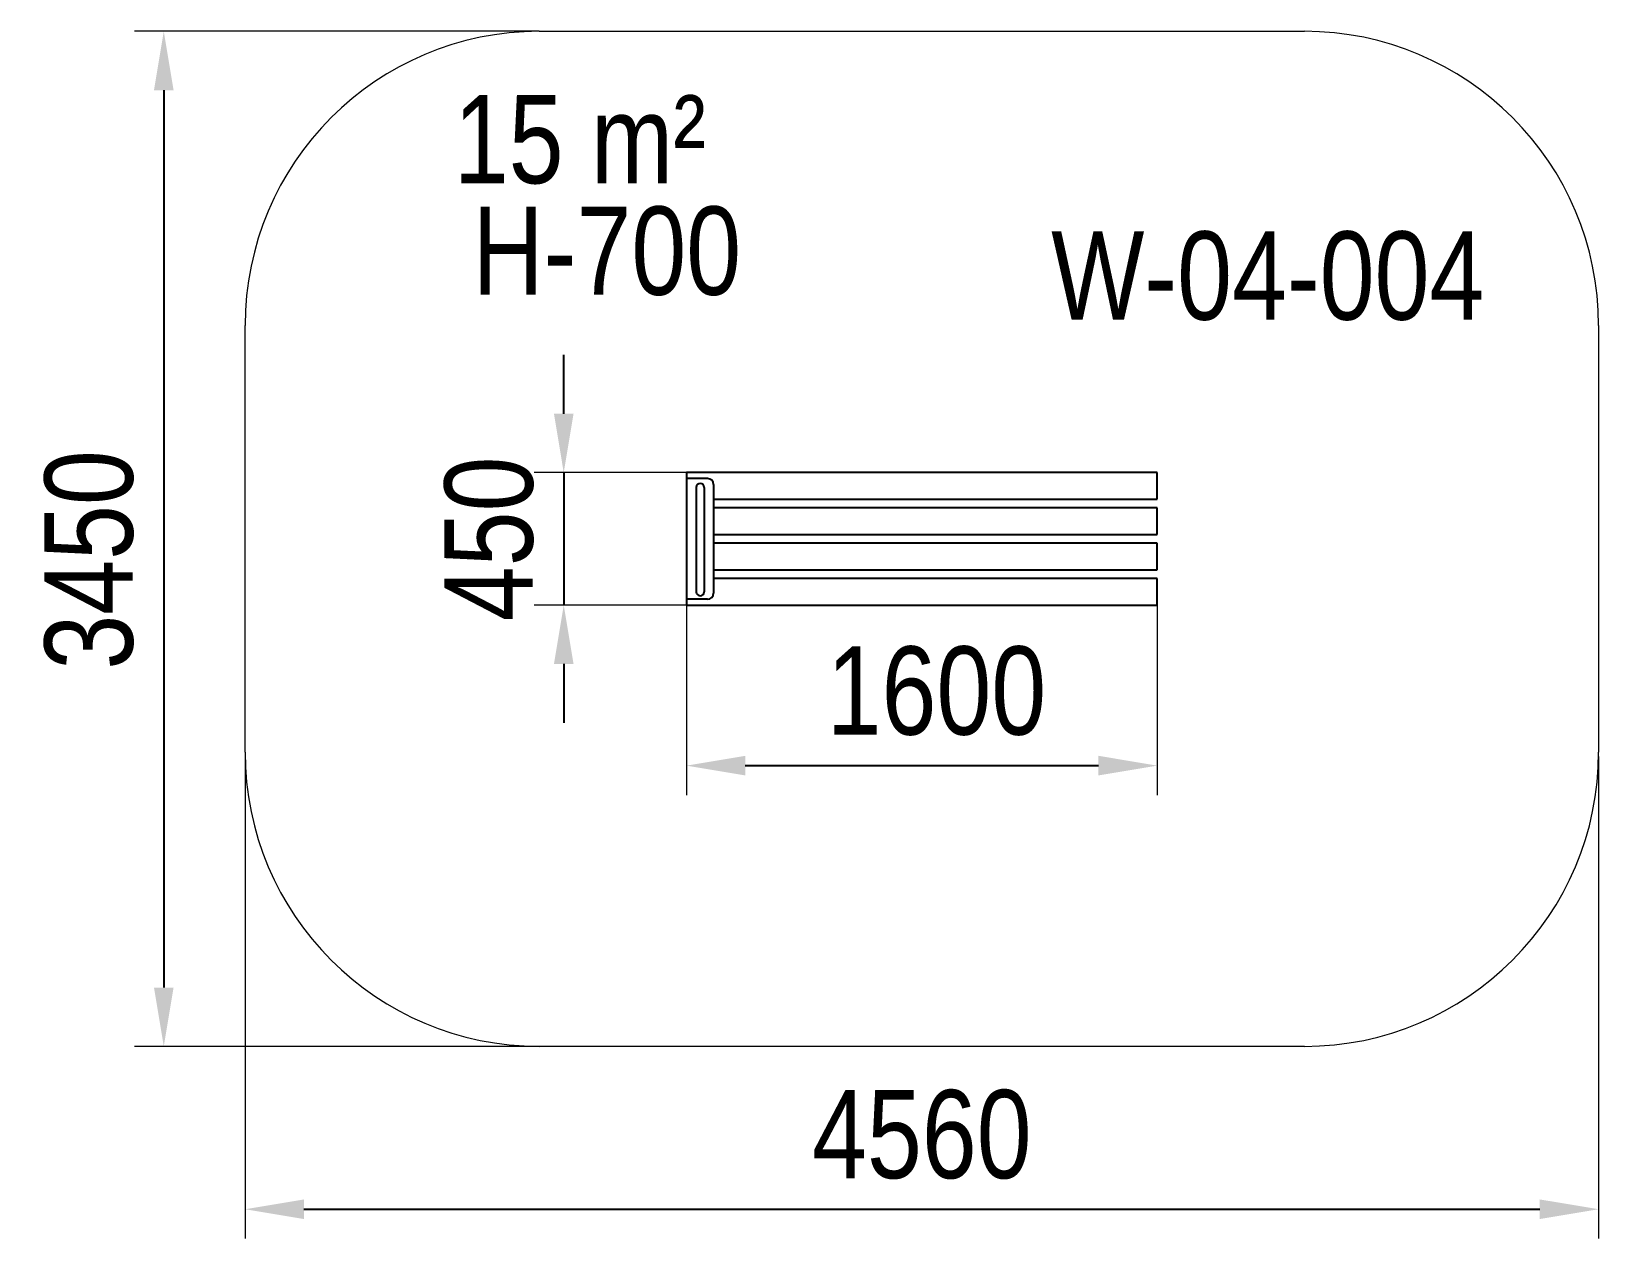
# Model space of a CAD drawing. Header units: millimetres. Extents: x -3036 to 2290, y -2257 to 1847.
import ezdxf

# ---------------------------------------------------------------- set-up
doc = ezdxf.new("R2010")
doc.units = ezdxf.units.MM
for name, color, linetype in [('DIKOM_АРТИКУЛ', 7, 'Continuous'), ('DIKOM_ЗОНА', 80, 'Continuous'), ('DIKOM_ОБЪЕКТ', 7, 'Continuous'), ('DIKOM_РАЗМЕР_ЗОНА', 7, 'Continuous'), ('DIKOM_РАЗМЕР_ОБЪЕКТА', 7, 'Continuous')]:
    doc.layers.add(name, color=color, linetype=linetype)
doc.styles.add('style1', font='arial.ttf', dxfattribs={"width": 0.8})
doc.dimstyles.new('1-50', dxfattribs={"dimtxt": 300, "dimasz": 200, "dimexe": 100, "dimexo": 0, "dimgap": 100, "dimtad": 1, "dimdec": 0, "dimtxsty": 'style1', "dimcen": 0, "dimclrd": 7, "dimclre": 7, "dimadec": 1, "dimazin": 2, "dimtfac": 1, "dimtdec": 0, "dimtmove": 0, "dimatfit": 3, "dimfxl": 0, "dimlwd": 25, "dimlwe": 18, "dimarcsym": 0})

# ---------------------------------------------------------------- blocks, each defined once
blk = doc.blocks.new('*D0')
at = {"layer": 'Defpoints', "color": 0, "transparency": 16777216}
for p in [(-809.6, 347), (-1226.6, -103), (-809.6, -103)]:
    blk.add_point(p, dxfattribs=at)
at = {"layer": 'DIKOM_РАЗМЕР_ОБЪЕКТА', "color": 7, "lineweight": 25, "transparency": 16777216}
for p, q in [((-1226.6, 547), (-1226.6, 747)), ((-1226.6, 347), (-1226.6, -103)), ((-1226.6, -303), (-1226.6, -503))]:
    blk.add_line(p, q, dxfattribs=at)
at = {"layer": 'DIKOM_РАЗМЕР_ОБЪЕКТА', "color": 7, "lineweight": 18, "transparency": 16777216}
for p, q in [((-809.6, 347), (-1326.6, 347)), ((-809.6, -103), (-1326.6, -103))]:
    blk.add_line(p, q, dxfattribs=at)
at = {"layer": 'DIKOM_РАЗМЕР_ОБЪЕКТА', "color": 7, "transparency": 16777216}
for points in [[(-1259.9, 547), (-1193.3, 547), (-1226.6, 347)], [(-1259.9, -303), (-1193.3, -303), (-1226.6, -103)]]:
    blk.add_solid(points, dxfattribs=at)
at = {"layer": 'DIKOM_РАЗМЕР_ОБЪЕКТА', "color": 0, "transparency": 16777216, "insert": (-1479.8, 122), "char_height": 300, "attachment_point": 5, "rotation": 90, "style": 'style1'}
blk.add_mtext('450', dxfattribs=at)
blk = doc.blocks.new('*D1')
at = {"layer": 'Defpoints', "color": 0, "transparency": 16777216}
for p in [(-809.6, -92.3), (790.4, -103), (790.4, -648.8)]:
    blk.add_point(p, dxfattribs=at)
at = {"layer": 'DIKOM_РАЗМЕР_ОБЪЕКТА', "color": 7, "lineweight": 18, "transparency": 16777216}
for p, q in [((-809.6, -92.3), (-809.6, -748.8)), ((790.4, -103), (790.4, -748.8))]:
    blk.add_line(p, q, dxfattribs=at)
at = {"layer": 'DIKOM_РАЗМЕР_ОБЪЕКТА', "color": 7, "lineweight": 25, "transparency": 16777216}
blk.add_line((-609.6, -648.8), (590.4, -648.8), dxfattribs=at)
at = {"layer": 'DIKOM_РАЗМЕР_ОБЪЕКТА', "color": 7, "transparency": 16777216}
for points in [[(-609.6, -615.4), (-609.6, -682.1), (-809.6, -648.8)], [(590.4, -615.4), (590.4, -682.1), (790.4, -648.8)]]:
    blk.add_solid(points, dxfattribs=at)
at = {"layer": 'DIKOM_РАЗМЕР_ОБЪЕКТА', "color": 0, "transparency": 16777216, "insert": (40, -395.6), "char_height": 300, "attachment_point": 5, "style": 'style1'}
blk.add_mtext('1600', dxfattribs=at)
blk = doc.blocks.new('*D2')
at = {"layer": 'Defpoints', "color": 0, "transparency": 16777216}
for p in [(-2309.4, -617.3), (2290.3, -617.3), (2290.3, -2156.5)]:
    blk.add_point(p, dxfattribs=at)
at = {"layer": 'DIKOM_РАЗМЕР_ЗОНА', "color": 7, "lineweight": 18, "transparency": 16777216}
for p, q in [((-2309.4, -617.3), (-2309.4, -2256.5)), ((2290.3, -617.3), (2290.3, -2256.5))]:
    blk.add_line(p, q, dxfattribs=at)
at = {"layer": 'DIKOM_РАЗМЕР_ЗОНА', "color": 7, "lineweight": 25, "transparency": 16777216}
blk.add_line((-2109.4, -2156.5), (2090.3, -2156.5), dxfattribs=at)
at = {"layer": 'DIKOM_РАЗМЕР_ЗОНА', "color": 7, "transparency": 16777216}
for points in [[(-2109.4, -2123.2), (-2109.4, -2189.8), (-2309.4, -2156.5)], [(2090.3, -2123.2), (2090.3, -2189.8), (2290.3, -2156.5)]]:
    blk.add_solid(points, dxfattribs=at)
at = {"layer": 'DIKOM_РАЗМЕР_ЗОНА', "color": 0, "transparency": 16777216, "insert": (-9.6, -1903.3), "char_height": 300, "attachment_point": 5, "style": 'style1'}
blk.add_mtext('4560', dxfattribs=at)
blk = doc.blocks.new('*D3')
at = {"layer": 'Defpoints', "color": 0, "transparency": 16777216}
for p in [(-1309.6, 1847), (-2585.8, -1603), (-1309.6, -1603)]:
    blk.add_point(p, dxfattribs=at)
at = {"layer": 'DIKOM_РАЗМЕР_ЗОНА', "color": 7, "lineweight": 18, "transparency": 16777216}
for p, q in [((-1309.6, 1847), (-2685.8, 1847)), ((-1309.6, -1603), (-2685.8, -1603))]:
    blk.add_line(p, q, dxfattribs=at)
at = {"layer": 'DIKOM_РАЗМЕР_ЗОНА', "color": 7, "lineweight": 25, "transparency": 16777216}
blk.add_line((-2585.8, 1647), (-2585.8, -1403), dxfattribs=at)
at = {"layer": 'DIKOM_РАЗМЕР_ЗОНА', "color": 7, "transparency": 16777216}
for points in [[(-2619.1, 1647), (-2552.5, 1647), (-2585.8, 1847)], [(-2619.1, -1403), (-2552.5, -1403), (-2585.8, -1603)]]:
    blk.add_solid(points, dxfattribs=at)
at = {"layer": 'DIKOM_РАЗМЕР_ЗОНА', "color": 0, "transparency": 16777216, "insert": (-2839.1, 50.4), "char_height": 300, "attachment_point": 5, "rotation": 90, "style": 'style1'}
blk.add_mtext('3450', dxfattribs=at)

msp = doc.modelspace()

# ---------------------------------------------------------------- linework, layer by layer
at = {"layer": 'DIKOM_ЗОНА', "color": 3, "lineweight": 15}
for p, q in [((-1309.6, 1847), (1290.4, 1847)), ((-2309.6, -603), (-2309.6, 847)), ((2290.4, 847), (2290.4, -603)), ((1290.4, -1603), (-1309.6, -1603))]:
    msp.add_line(p, q, dxfattribs=at)
for centre, start, end in [((-1309.6, 847), 90, 180), ((1290.4, 847), 0, 90), ((-1309.6, -603), 180, 270), ((1290.4, -603), 270, 0)]:
    msp.add_arc(centre, 1000, start, end, dxfattribs=at)
at = {"layer": 'DIKOM_ОБЪЕКТ'}
for p, q in [((-809.6, 347), (-809.6, 327)), ((790.4, 347), (-809.6, 347)), ((-809.6, 347), (-809.6, -81.6)), ((-737.6, 327), (-809.6, 327)), ((-809.6, 325.2), (-809.6, 257)), ((790.4, 257), (790.4, 347)), ((-776.1, 297), (-776.1, -58)), ((-749.1, 297), (-749.1, -58)), ((-717.6, 307), (-717.6, -63)), ((-809.6, 227), (-809.6, 137)), ((-717.6, 257), (790.4, 257)), ((790.4, 227), (-717.6, 227)), ((790.4, 137), (790.4, 227)), ((-809.6, 107), (-809.6, 17)), ((-717.6, 137), (790.4, 137)), ((790.4, 107), (-717.6, 107)), ((790.4, 17), (790.4, 107)), ((-717.6, 17), (790.4, 17)), ((-809.6, -13), (-809.6, -81.6)), ((790.4, -13), (-717.6, -13)), ((790.4, -103), (790.4, -13)), ((-809.6, -81.6), (-809.6, -103)), ((-737.6, -83), (-809.6, -83)), ((-809.6, -103), (790.4, -103))]:
    msp.add_line(p, q, dxfattribs=at)
for centre, radius, start, end in [((-737.6, 307), 20, 0, 90), ((-762.6, 297), 13.5, 0, 180), ((-762.6, -58), 13.5, 180, 0), ((-737.6, -63), 20, 270, 0)]:
    msp.add_arc(centre, radius, start, end, dxfattribs=at)

# ---------------------------------------------------------------- texts
at = {"layer": 'DIKOM_АРТИКУЛ', "color": 7, "linetype": 'Continuous', "lineweight": 15, "insert": (430, 1166.9), "char_height": 300, "width": 2314.7, "attachment_point": 1, "style": 'style1'}
msp.add_mtext('W-04-0{\\fArial|b0|i0|c204|p34;0}4', dxfattribs=at)
at = {"layer": 'DIKOM_РАЗМЕР_ОБЪЕКТА', "char_height": 300, "width": 2314.7, "attachment_point": 1, "style": 'style1'}
for s, insert in [('15 m²', (-1600.1, 1630.5)), ('{\\C7;H-700}', (-1536.9, 1251.5))]:
    msp.add_mtext(s, dxfattribs=dict(at, insert=insert))

# ---------------------------------------------------------------- dimensions: what is measured, and where the dimension line sits
at = {"layer": 'DIKOM_РАЗМЕР_ЗОНА'}
dim = msp.add_linear_dim(base=(-2585.8, -1603), p1=(-1309.6, 1847), p2=(-1309.6, -1603), angle=90, dimstyle='1-50', dxfattribs=at)
dim.commit()
dim.dimension.update_dxf_attribs({"geometry": '*D3', "text_midpoint": (-2585.8, 50.4), "dimtype": 160})
dim = msp.add_linear_dim(base=(2290.3, -2156.5), p1=(-2309.4, -617.3), p2=(2290.3, -617.3), text='4560', dimstyle='1-50', dxfattribs=at)
dim.commit()
dim.dimension.update_dxf_attribs({"geometry": '*D2', "text_midpoint": (-9.6, -2156.5), "dimtype": 160})
at = {"layer": 'DIKOM_РАЗМЕР_ОБЪЕКТА'}
dim = msp.add_linear_dim(base=(-1226.6, -103), p1=(-809.6, 347), p2=(-809.6, -103), angle=90, dimstyle='1-50', dxfattribs=at)
dim.commit()
dim.dimension.update_dxf_attribs({"geometry": '*D0', "text_midpoint": (-1226.6, 122), "dimtype": 160})
dim = msp.add_linear_dim(base=(790.4, -648.8), p1=(-809.6, -92.3), p2=(790.4, -103), dimstyle='1-50', dxfattribs=at)
dim.commit()
dim.dimension.update_dxf_attribs({"geometry": '*D1', "text_midpoint": (40, -648.8), "dimtype": 160})

doc.saveas('drawing.dxf')
